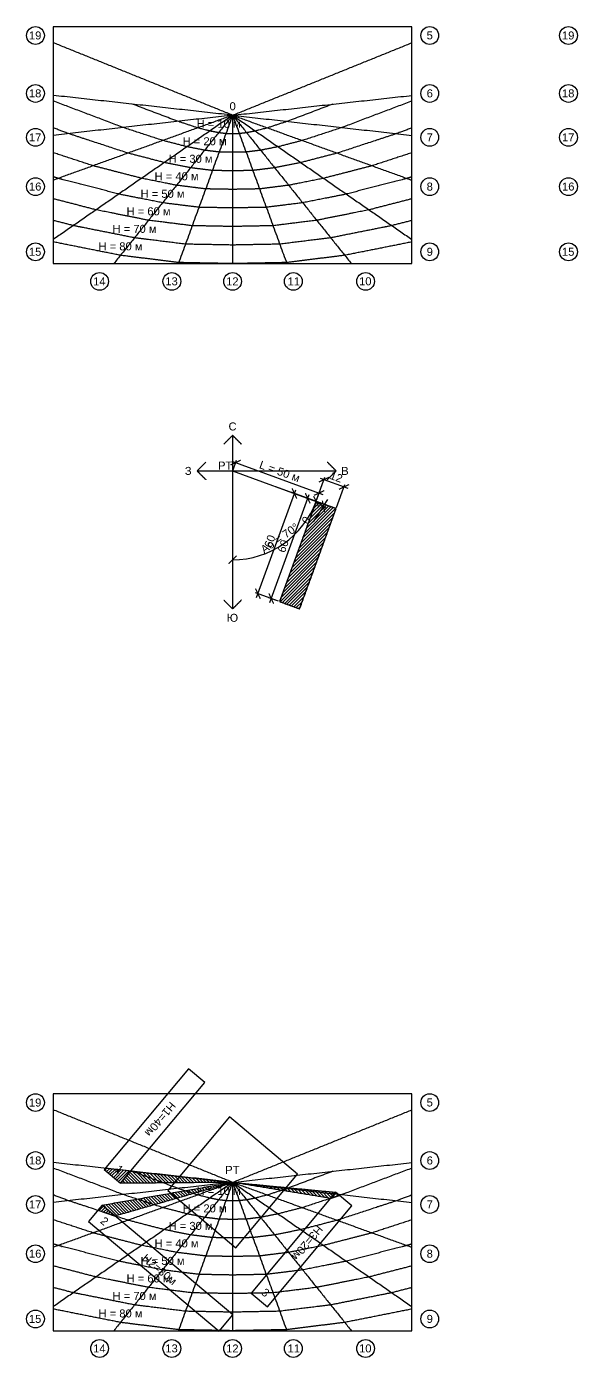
# Model space of a CAD drawing. Header units: metres. Extents: x -136 to 1605, y -2105 to 333.
# Drawn here: x -116 to 194, y -898 to -150 of the extents above; entities that cross this region are included whole.
import ezdxf

# ---------------------------------------------------------------- set-up
doc = ezdxf.new("R2010")
doc.units = ezdxf.units.M
doc.layers.add('118', color=7, linetype='Continuous', true_color=0x000000)
doc.styles.add('Meters Architectural', font='arial.ttf')
doc.dimstyles.new('Meters Architectural', dxfattribs={"dimscale": 1.5, "dimtxt": 3, "dimasz": 3, "dimexe": 1, "dimexo": 0.5, "dimgap": 1, "dimtad": 1, "dimtoh": 1, "dimdec": 0, "dimzin": 1, "dimdsep": 46, "dimtxsty": 'Meters Architectural', "dimblk": 'ARCHTICK', "dimcen": 3, "dimdle": 1.5, "dimadec": 0, "dimazin": 1, "dimtfac": 1, "dimtdec": 4, "dimtix": 1, "dimtofl": 0, "dimtmove": 1, "dimatfit": 3, "dimldrblk": 'OPEN90', "dimfxl": 1, "dimtolj": 1, "dimtzin": 1, "dimarcsym": 0})
pattern_1 = [(45, (-3e-14, 0), (-0.8838835, 0.8838835), [])]
pattern_2 = [(45, (3e-16, 0), (-0.8838835, 0.8838835), [])]

# ---------------------------------------------------------------- blocks, each defined once
blk = doc.blocks.new('_ArchTick')
at = {"color": 0, "linetype": 'ByBlock', "const_width": 0.15}
blk.add_lwpolyline([(-0.5, -0.5), (0.5, 0.5)], dxfattribs=at)
blk = doc.blocks.new('*D3')
at = {"layer": '118', "color": 0, "lineweight": -2}
for p, q in [((-0.4, -394.53), (50.81, -413.17)), ((0.26, -399.3), (2.22, -393.89)), ((47.24, -416.4), (49.21, -410.99))]:
    blk.add_line(p, q, dxfattribs=at)
at = {"layer": 'Defpoints', "color": 0}
for p in [(0, -400), (46.98, -417.1), (48.69, -412.4)]:
    blk.add_point(p, dxfattribs=at)
at = {"layer": '118', "color": 0, "lineweight": -2, "xscale": 4.5, "yscale": 4.5, "zscale": 4.5}
for p, rotation in [((1.71, -395.3), 160), ((48.69, -412.4), 340)]:
    blk.add_blockref('_ArchTick', p, dxfattribs=dict(at, rotation=rotation))
at = {"layer": '118', "color": 0, "insert": (26.5, -400.28), "char_height": 4.5, "attachment_point": 5, "rotation": 340, "style": 'Meters Architectural'}
blk.add_mtext('\\A1;L = 50 м', dxfattribs=at)
blk = doc.blocks.new('*D8')
at = {"layer": '118', "color": 0, "lineweight": -2}
for p, q in [((21, -473.89), (43.06, -413.28)), ((46.28, -416.84), (40.88, -414.88)), ((25.76, -473.23), (20.36, -471.26))]:
    blk.add_line(p, q, dxfattribs=at)
at = {"layer": 'Defpoints', "color": 0}
for p in [(42.29, -415.39), (46.98, -417.1), (26.46, -473.48)]:
    blk.add_point(p, dxfattribs=at)
at = {"layer": '118', "color": 0, "lineweight": -2, "xscale": 4.5, "yscale": 4.5, "zscale": 4.5}
for p, rotation in [((42.29, -415.39), 70), ((21.76, -471.77), 250)]:
    blk.add_blockref('_ArchTick', p, dxfattribs=dict(at, rotation=rotation))
at = {"layer": '118', "color": 0, "insert": (28.46, -442.28), "char_height": 4.5, "attachment_point": 5, "rotation": 70, "style": 'Meters Architectural'}
blk.add_mtext('\\A1;60', dxfattribs=at)
blk = doc.blocks.new('*D9')
at = {"layer": '118', "color": 0, "lineweight": -2}
for p, q in [((47.61, -417.52), (52.39, -420.71)), ((47.61, -417.52), (52.39, -420.71)), ((51.14, -419.87), (53.64, -416.13)), ((51.14, -419.87), (45.36, -428.55))]:
    blk.add_line(p, q, dxfattribs=at)
at = {"layer": 'Defpoints', "color": 0}
for p in [(46.98, -417.1), (46.98, -417.1), (51.14, -419.87)]:
    blk.add_point(p, dxfattribs=at)
at = {"layer": '118', "color": 0, "lineweight": -2, "xscale": 4.5, "yscale": 4.5, "zscale": 4.5}
for rotation in [236.3099324740203, 56.30993247402022]:
    blk.add_blockref('_ArchTick', (51.14, -419.87), dxfattribs=dict(at, rotation=rotation))
at = {"layer": '118', "color": 0, "insert": (41.35, -427.72), "char_height": 4.5, "attachment_point": 5, "rotation": 56.30993, "style": 'Meters Architectural'}
blk.add_mtext('\\A1;0', dxfattribs=at)
blk = doc.blocks.new('*D10')
at = {"layer": '118', "color": 0, "lineweight": -2}
for p, q in [((13.48, -471.15), (35.54, -410.54)), ((46.28, -416.84), (33.36, -412.14)), ((25.76, -473.23), (12.84, -468.52))]:
    blk.add_line(p, q, dxfattribs=at)
at = {"layer": 'Defpoints', "color": 0}
for p in [(34.77, -412.65), (46.98, -417.1), (26.46, -473.48)]:
    blk.add_point(p, dxfattribs=at)
at = {"layer": '118', "color": 0, "lineweight": -2, "xscale": 4.5, "yscale": 4.5, "zscale": 4.5}
for p, rotation in [((34.77, -412.65), 70), ((14.25, -469.04), 250)]:
    blk.add_blockref('_ArchTick', p, dxfattribs=dict(at, rotation=rotation))
at = {"layer": '118', "color": 0, "insert": (20.94, -439.55), "char_height": 4.5, "attachment_point": 5, "rotation": 70, "style": 'Meters Architectural'}
blk.add_mtext('\\A1;60', dxfattribs=at)
blk = doc.blocks.new('*D11')
at = {"layer": '118', "color": 0, "lineweight": -2}
for p, q in [((47.24, -416.4), (51.94, -403.48)), ((49.32, -404.12), (64.82, -409.76)), ((58.52, -420.5), (63.22, -407.58))]:
    blk.add_line(p, q, dxfattribs=at)
at = {"layer": 'Defpoints', "color": 0}
for p in [(62.71, -408.99), (46.98, -417.1), (58.26, -421.21)]:
    blk.add_point(p, dxfattribs=at)
at = {"layer": '118', "color": 0, "lineweight": -2, "xscale": 4.5, "yscale": 4.5, "zscale": 4.5}
for p, rotation in [((51.43, -404.89), 160), ((62.71, -408.99), 340)]:
    blk.add_blockref('_ArchTick', p, dxfattribs=dict(at, rotation=rotation))
at = {"layer": '118', "color": 0, "insert": (58.35, -403.4), "char_height": 4.5, "attachment_point": 5, "rotation": 340, "style": 'Meters Architectural'}
blk.add_mtext('\\A1;12', dxfattribs=at)
blk = doc.blocks.new('*D42')
at = {"layer": '118', "color": 0, "lineweight": -2}
for p, q in [((24.2, -408.81), (48.39, -417.61)), ((0, -425.75), (0, -451.5))]:
    blk.add_line(p, q, dxfattribs=at)
blk.add_arc((0, -400), 50, 270, 340, dxfattribs=at)
at = {"layer": 'Defpoints', "color": 0}
for p in [(0, -400), (0, -400), (23.49, -408.55), (0, -425), (19.8, -445.91)]:
    blk.add_point(p, dxfattribs=at)
at = {"layer": '118', "color": 0, "lineweight": -2, "xscale": 4.5, "yscale": 4.5, "zscale": 4.5}
for p, rotation in [((46.98, -417.1), 70.0000000000001), ((0, -450), 180)]:
    blk.add_blockref('_ArchTick', p, dxfattribs=dict(at, rotation=rotation))
at = {"layer": '118', "color": 0, "insert": (26.5, -437.85), "char_height": 4.5, "attachment_point": 5, "rotation": 35, "style": 'Meters Architectural'}
blk.add_mtext('Aо = 70°', dxfattribs=at)
blk = doc.blocks.new('_Open90')
at = {"color": 0, "linetype": 'ByBlock', "lineweight": -2}
for p, q in [((0, 0), (-1, 0)), ((-0.5, 0.5), (0, 0)), ((0, 0), (-0.5, -0.5))]:
    blk.add_line(p, q, dxfattribs=at)

msp = doc.modelspace()

# ---------------------------------------------------------------- hatches: boundary and pattern name
at = {"layer": '118', "true_color": 0xd671f5}
h = msp.add_hatch(dxfattribs=at)
h.set_pattern_fill('Hatch1', color=201, scale=10, angle=45, style=0, pattern_type=2)
h.set_pattern_definition([(45, (-9e-14, 2e-13), (-0.8838835, 0.8838835), [])])
h.paths.add_polyline_path([(46.98, -417.1), (26.46, -473.48), (37.74, -477.59), (58.26, -421.21)], flags=0)
h = msp.add_hatch(dxfattribs=at)
h.set_pattern_fill('Hatch1', color=201, scale=10, angle=45, style=0, pattern_type=2)
h.set_pattern_definition(pattern_2)
h.paths.add_polyline_path([(-57.35, -793.67), (-71.68, -792.09), (-72.32, -792.84), (-63.12, -800.55)], flags=0)
at = {"layer": '118', "true_color": 0xff6b6b, "extrusion": (0, 0, -1)}
h = msp.add_hatch(dxfattribs=at)
h.set_pattern_fill('Hatch1', color=11, scale=10, angle=45, style=0, pattern_type=2)
h.set_pattern_definition(pattern_1)
h.paths.add_polyline_path([(73.41, -812.81), (0, -800), (66.1, -818.94)], flags=0)
h = msp.add_hatch(dxfattribs=at)
h.set_pattern_fill('Hatch1', color=11, scale=10, angle=45, style=0, pattern_type=2)
h.set_pattern_definition(pattern_1)
h.paths.add_polyline_path([(63.12, -800.55), (57.35, -793.67), (0, -800)], flags=0)
h = msp.add_hatch(dxfattribs=at)
h.set_pattern_fill('Hatch1', color=11, scale=10, angle=45, style=0, pattern_type=2)
h.set_pattern_definition(pattern_1)
h.paths.add_polyline_path([(-57.98, -805.57), (-55.1, -809.01), (0, -800)], flags=0)
at = {"layer": '118', "true_color": 0xd671f5}
h = msp.add_hatch(dxfattribs=at)
h.set_pattern_fill('Hatch1', color=201, scale=10, angle=45, style=0, pattern_type=2)
h.set_pattern_definition(pattern_2)
h.paths.add_polyline_path([(55.1, -809.01), (60.12, -807.37), (57.98, -805.57)], flags=0)
h = msp.add_hatch(dxfattribs=at)
h.set_pattern_fill('Hatch1', color=201, scale=10, angle=45, style=0, pattern_type=2)
h.set_pattern_definition(pattern_2)
h.paths.add_polyline_path([(-73.41, -812.81), (-75.87, -815.74), (-66.1, -818.94)], flags=0)

# ---------------------------------------------------------------- linework, layer by layer
at = {"layer": '118'}
for p, q in [((0, -380), (0, -477.59)), ((-20, -400), (58.26, -400)), ((0, -400), (46.98, -417.1))]:
    msp.add_line(p, q, dxfattribs=at)
for points in [[(-100.95, -283.42), (100.95, -283.42), (100.95, -150.21), (-100.95, -150.21)], [(46.98, -417.1), (26.46, -473.48), (37.74, -477.59), (58.26, -421.21)], [(-72.32, -792.84), (-63.12, -800.55), (-15.56, -743.87), (-24.75, -736.15)], [(-100.95, -883.42), (100.95, -883.42), (100.95, -750.21), (-100.95, -750.21)], [(-36.51, -804.61), (1.8, -836.75), (36.51, -795.39), (-1.8, -763.25)], [(-57.35, -793.67), (-71.68, -792.09), (-72.32, -792.84), (-63.12, -800.55)], [(10.42, -862.26), (19.61, -869.98), (67.17, -813.29), (57.98, -805.57)], [(55.1, -809.01), (60.12, -807.37), (57.98, -805.57)], [(-81.12, -822), (-7.58, -883.71), (0.13, -874.52), (-73.41, -812.81)], [(-73.41, -812.81), (-75.87, -815.74), (-66.1, -818.94)]]:
    msp.add_lwpolyline(points, close=True, dxfattribs=at)
for centre in [(-110.95, -155.17), (110.95, -155.17), (189.05, -155.17), (-110.95, -187.75), (110.95, -187.75), (189.05, -187.75), (-110.95, -212.44), (110.95, -212.44), (189.05, -212.44), (-110.95, -240.16), (110.95, -240.16), (189.05, -240.16), (-110.95, -276.82), (110.95, -276.82), (189.05, -276.82), (-74.85, -293.42), (-34.19, -293.42), (0, -293.42), (34.19, -293.42), (74.85, -293.42), (-110.95, -755.17), (110.95, -755.17), (-110.95, -787.75), (110.95, -787.75), (-110.95, -812.44), (110.95, -812.44), (-110.95, -840.16), (110.95, -840.16), (-110.95, -876.82), (110.95, -876.82), (-74.85, -893.42), (-34.19, -893.42), (0, -893.42), (34.19, -893.42), (74.85, -893.42)]:
    msp.add_circle(centre, 5, dxfattribs=at)
for points in [[(0, -200), (-50.47, -179.61), (-100.95, -159.22)], [(0, -200), (50.47, -179.61), (100.95, -159.22)], [(0, -200), (-50.47, -194.43), (-100.95, -188.86)], [(0, -200), (50.47, -194.43), (100.95, -188.86)], [(0, -200), (-50.47, -205.66), (-100.95, -211.32)], [(0, -200), (-50.47, -218.27), (-100.95, -236.54)], [(0, -200), (-50.47, -234.95), (-100.95, -269.9)], [(0, -200), (-33.42, -241.71), (-66.83, -283.42)], [(0, -200), (-15.26, -241.71), (-30.53, -283.42)], [(0, -200), (0, -241.71), (0, -283.42)], [(0, -200), (15.26, -241.71), (30.53, -283.42)], [(0, -200), (33.42, -241.71), (66.83, -283.42)], [(0, -200), (50.47, -234.95), (100.95, -269.9)], [(0, -200), (50.47, -218.27), (100.95, -236.54)], [(0, -200), (50.47, -205.66), (100.95, -211.32)], [(0, -380), (-2.5, -382.5), (-5, -385)], [(0, -380), (2.5, -382.5), (5, -385)], [(-15, -395), (-17.5, -397.5), (-20, -400)], [(53.26, -395), (55.76, -397.5), (58.26, -400)], [(-20, -400), (-17.5, -402.5), (-15, -405)], [(58.26, -400), (55.76, -402.5), (53.26, -405)], [(46.98, -417.1), (36.72, -445.29), (26.46, -473.48)], [(58.26, -421.21), (52.62, -419.15), (46.98, -417.1)], [(37.74, -477.59), (48, -449.4), (58.26, -421.21)], [(-5, -472.59), (-2.5, -475.09), (0, -477.59)], [(5, -472.59), (2.5, -475.09), (0, -477.59)], [(26.46, -473.48), (32.1, -475.53), (37.74, -477.59)], [(0, -800), (-50.47, -779.61), (-100.95, -759.22)], [(0, -800), (50.47, -779.61), (100.95, -759.22)], [(0, -800), (-50.47, -794.43), (-100.95, -788.86)], [(0, -800), (50.47, -794.43), (100.95, -788.86)], [(0, -800), (-50.47, -805.66), (-100.95, -811.32)], [(0, -800), (-50.47, -818.27), (-100.95, -836.54)], [(0, -800), (-50.47, -834.95), (-100.95, -869.9)], [(-73.41, -812.81), (-36.7, -806.41), (0, -800)], [(0, -800), (-33.42, -841.71), (-66.83, -883.42)], [(0, -800), (-33.05, -809.47), (-66.1, -818.94)], [(-63.12, -800.55), (-60.24, -797.11), (-57.35, -793.67)], [(0, -800), (-31.56, -800.28), (-63.12, -800.55)], [(-57.35, -793.67), (-28.67, -796.83), (0, -800)], [(0, -800), (-15.26, -841.71), (-30.53, -883.42)], [(55.1, -809.01), (27.55, -804.51), (0, -800)], [(0, -800), (28.99, -802.79), (57.98, -805.57)], [(0, -800), (0, -841.71), (0, -883.42)], [(0, -800), (15.26, -841.71), (30.53, -883.42)], [(0, -800), (33.42, -841.71), (66.83, -883.42)], [(0, -800), (50.47, -834.95), (100.95, -869.9)], [(0, -800), (50.47, -818.27), (100.95, -836.54)], [(0, -800), (50.47, -805.66), (100.95, -811.32)], [(57.98, -805.57), (56.54, -807.29), (55.1, -809.01)], [(-66.1, -818.94), (-69.75, -815.88), (-73.41, -812.81)]]:
    msp.add_open_spline(points, degree=2, dxfattribs=at)
for points, knots in [([(100.95, -192.01), (81.24, -199.46), (61.54, -206.9), (50.39, -210.56), (39.25, -214.21), (32.43, -215.97), (25.61, -217.73), (20.69, -218.71), (15.78, -219.69), (11.68, -220.2), (7.58, -220.71), (3.79, -220.78), (0, -220.86), (-3.79, -220.78), (-7.58, -220.71), (-11.68, -220.2), (-15.78, -219.69), (-20.69, -218.71), (-25.61, -217.73), (-32.43, -215.97), (-39.25, -214.21), (-50.39, -210.56), (-61.54, -206.9), (-81.24, -199.46), (-100.95, -192.01)], [0.23034, 0.23034, 0.23034, 1, 1, 2, 2, 3, 3, 4, 4, 5, 5, 6, 6, 7, 7, 8, 8, 9, 9, 10, 10, 11, 11, 11.76966, 11.76966, 11.76966]), ([(56.37, -193.78), (43.57, -198.61), (30.77, -203.45), (25.2, -205.28), (19.63, -207.1), (16.22, -207.99), (12.81, -208.87), (10.35, -209.36), (7.89, -209.85), (5.84, -210.1), (3.79, -210.36), (1.9, -210.39), (0, -210.43), (-1.9, -210.39), (-3.79, -210.36), (-5.84, -210.1), (-7.89, -209.85), (-10.35, -209.36), (-12.81, -208.87), (-16.22, -207.99), (-19.63, -207.1), (-25.2, -205.28), (-30.77, -203.45), (-43.57, -198.61), (-56.37, -193.78)], [0, 0, 0, 1, 1, 2, 2, 3, 3, 4, 4, 5, 5, 6, 6, 7, 7, 8, 8, 9, 9, 10, 10, 11, 11, 12, 12, 12]), ([(100.95, -207.09), (96.62, -208.72), (92.3, -210.35), (75.59, -215.83), (58.88, -221.31), (48.65, -223.96), (38.42, -226.6), (31.04, -228.07), (23.67, -229.54), (17.52, -230.31), (11.37, -231.07), (5.69, -231.18), (0, -231.28), (-5.69, -231.18), (-11.37, -231.07), (-17.52, -230.31), (-23.67, -229.54), (-31.04, -228.07), (-38.42, -226.6), (-48.65, -223.96), (-58.88, -221.31), (-75.59, -215.83), (-92.3, -210.35), (-96.62, -208.72), (-100.95, -207.09)], [0.887472, 0.887472, 0.887472, 1, 1, 2, 2, 3, 3, 4, 4, 5, 5, 6, 6, 7, 7, 8, 8, 9, 9, 10, 10, 11, 11, 11.112528, 11.112528, 11.112528]), ([(100.95, -221.06), (89.72, -224.74), (78.5, -228.42), (64.86, -231.94), (51.22, -235.47), (41.39, -237.43), (31.55, -239.39), (23.36, -240.41), (15.16, -241.43), (7.58, -241.57), (0, -241.71), (-7.58, -241.57), (-15.16, -241.43), (-23.36, -240.41), (-31.55, -239.39), (-41.39, -237.43), (-51.22, -235.47), (-64.86, -231.94), (-78.5, -228.42), (-89.72, -224.74), (-100.95, -221.06)], [1.496409, 1.496409, 1.496409, 2, 2, 3, 3, 4, 4, 5, 5, 6, 6, 7, 7, 8, 8, 9, 9, 10, 10, 10.503591, 10.503591, 10.503591]), ([(100.95, -234.6), (99.54, -235.06), (98.13, -235.52), (81.08, -239.93), (64.03, -244.34), (51.74, -246.79), (39.44, -249.23), (29.2, -250.51), (18.95, -251.78), (9.48, -251.96), (0, -252.14), (-9.48, -251.96), (-18.95, -251.78), (-29.2, -250.51), (-39.44, -249.23), (-51.74, -246.79), (-64.03, -244.34), (-81.08, -239.93), (-98.13, -235.52), (-99.54, -235.06), (-100.95, -234.6)], [1.949394, 1.949394, 1.949394, 2, 2, 3, 3, 4, 4, 5, 5, 6, 6, 7, 7, 8, 8, 9, 9, 10, 10, 10.050606, 10.050606, 10.050606]), ([(100.95, -246.97), (88.89, -250.09), (76.84, -253.2), (62.08, -256.14), (47.33, -259.08), (35.04, -260.61), (22.74, -262.14), (11.37, -262.35), (0, -262.57), (-11.37, -262.35), (-22.74, -262.14), (-35.04, -260.61), (-47.33, -259.08), (-62.08, -256.14), (-76.84, -253.2), (-88.89, -250.09), (-100.95, -246.97)], [2.410756, 2.410756, 2.410756, 3, 3, 4, 4, 5, 5, 6, 6, 7, 7, 8, 8, 9, 9, 9.589244, 9.589244, 9.589244]), ([(100.95, -259.15), (95.29, -260.61), (89.64, -262.07), (72.43, -265.5), (55.22, -268.93), (40.88, -270.71), (26.53, -272.5), (13.27, -272.75), (0, -273), (-13.27, -272.75), (-26.53, -272.5), (-40.88, -270.71), (-55.22, -268.93), (-72.43, -265.5), (-89.64, -262.07), (-95.29, -260.61), (-100.95, -259.15)], [2.763218, 2.763218, 2.763218, 3, 3, 4, 4, 5, 5, 6, 6, 7, 7, 8, 8, 9, 9, 9.236782, 9.236782, 9.236782]), ([(0, -283.42), (-15.16, -283.14), (-30.32, -282.85), (-46.71, -280.81), (-63.11, -278.77), (-82.03, -275.01), (-100.95, -271.24)], [6, 6, 6, 7, 7, 8, 8, 8.961778, 8.961778, 8.961778]), ([(100.95, -271.24), (82.03, -275.01), (63.11, -278.77), (46.71, -280.81), (30.32, -282.85), (15.16, -283.14), (0, -283.42)], [3.038222, 3.038222, 3.038222, 4, 4, 5, 5, 6, 6, 6]), ([(100.95, -792.01), (81.24, -799.46), (61.54, -806.9), (50.39, -810.56), (39.25, -814.21), (32.43, -815.97), (25.61, -817.73), (20.69, -818.71), (15.78, -819.69), (11.68, -820.2), (7.58, -820.71), (3.79, -820.78), (0, -820.86), (-3.79, -820.78), (-7.58, -820.71), (-11.68, -820.2), (-15.78, -819.69), (-20.69, -818.71), (-25.61, -817.73), (-32.43, -815.97), (-39.25, -814.21), (-50.39, -810.56), (-61.54, -806.9), (-81.24, -799.46), (-100.95, -792.01)], [0.23034, 0.23034, 0.23034, 1, 1, 2, 2, 3, 3, 4, 4, 5, 5, 6, 6, 7, 7, 8, 8, 9, 9, 10, 10, 11, 11, 11.76966, 11.76966, 11.76966]), ([(56.37, -793.78), (43.57, -798.61), (30.77, -803.45), (25.2, -805.28), (19.63, -807.1), (16.22, -807.99), (12.81, -808.87), (10.35, -809.36), (7.89, -809.85), (5.84, -810.1), (3.79, -810.36), (1.9, -810.39), (0, -810.43), (-1.9, -810.39), (-3.79, -810.36), (-5.84, -810.1), (-7.89, -809.85), (-10.35, -809.36), (-12.81, -808.87), (-16.22, -807.99), (-19.63, -807.1), (-25.2, -805.28), (-30.77, -803.45), (-43.57, -798.61), (-56.37, -793.78)], [0, 0, 0, 1, 1, 2, 2, 3, 3, 4, 4, 5, 5, 6, 6, 7, 7, 8, 8, 9, 9, 10, 10, 11, 11, 12, 12, 12]), ([(100.95, -807.09), (96.62, -808.72), (92.3, -810.35), (75.59, -815.83), (58.88, -821.31), (48.65, -823.96), (38.42, -826.6), (31.04, -828.07), (23.67, -829.54), (17.52, -830.31), (11.37, -831.07), (5.69, -831.18), (0, -831.28), (-5.69, -831.18), (-11.37, -831.07), (-17.52, -830.31), (-23.67, -829.54), (-31.04, -828.07), (-38.42, -826.6), (-48.65, -823.96), (-58.88, -821.31), (-75.59, -815.83), (-92.3, -810.35), (-96.62, -808.72), (-100.95, -807.09)], [0.887472, 0.887472, 0.887472, 1, 1, 2, 2, 3, 3, 4, 4, 5, 5, 6, 6, 7, 7, 8, 8, 9, 9, 10, 10, 11, 11, 11.112528, 11.112528, 11.112528]), ([(100.95, -821.06), (89.72, -824.74), (78.5, -828.42), (64.86, -831.94), (51.22, -835.47), (41.39, -837.43), (31.55, -839.39), (23.36, -840.41), (15.16, -841.43), (7.58, -841.57), (0, -841.71), (-7.58, -841.57), (-15.16, -841.43), (-23.36, -840.41), (-31.55, -839.39), (-41.39, -837.43), (-51.22, -835.47), (-64.86, -831.94), (-78.5, -828.42), (-89.72, -824.74), (-100.95, -821.06)], [1.496409, 1.496409, 1.496409, 2, 2, 3, 3, 4, 4, 5, 5, 6, 6, 7, 7, 8, 8, 9, 9, 10, 10, 10.503591, 10.503591, 10.503591]), ([(100.95, -834.6), (99.54, -835.06), (98.13, -835.52), (81.08, -839.93), (64.03, -844.34), (51.74, -846.79), (39.44, -849.23), (29.2, -850.51), (18.95, -851.78), (9.48, -851.96), (0, -852.14), (-9.48, -851.96), (-18.95, -851.78), (-29.2, -850.51), (-39.44, -849.23), (-51.74, -846.79), (-64.03, -844.34), (-81.08, -839.93), (-98.13, -835.52), (-99.54, -835.06), (-100.95, -834.6)], [1.949394, 1.949394, 1.949394, 2, 2, 3, 3, 4, 4, 5, 5, 6, 6, 7, 7, 8, 8, 9, 9, 10, 10, 10.050606, 10.050606, 10.050606]), ([(100.95, -846.97), (88.89, -850.09), (76.84, -853.2), (62.08, -856.14), (47.33, -859.08), (35.04, -860.61), (22.74, -862.14), (11.37, -862.35), (0, -862.57), (-11.37, -862.35), (-22.74, -862.14), (-35.04, -860.61), (-47.33, -859.08), (-62.08, -856.14), (-76.84, -853.2), (-88.89, -850.09), (-100.95, -846.97)], [2.410756, 2.410756, 2.410756, 3, 3, 4, 4, 5, 5, 6, 6, 7, 7, 8, 8, 9, 9, 9.589244, 9.589244, 9.589244]), ([(100.95, -859.15), (95.29, -860.61), (89.64, -862.07), (72.43, -865.5), (55.22, -868.93), (40.88, -870.71), (26.53, -872.5), (13.27, -872.75), (0, -873), (-13.27, -872.75), (-26.53, -872.5), (-40.88, -870.71), (-55.22, -868.93), (-72.43, -865.5), (-89.64, -862.07), (-95.29, -860.61), (-100.95, -859.15)], [2.763218, 2.763218, 2.763218, 3, 3, 4, 4, 5, 5, 6, 6, 7, 7, 8, 8, 9, 9, 9.236782, 9.236782, 9.236782]), ([(0, -883.42), (-15.16, -883.14), (-30.32, -882.85), (-46.71, -880.81), (-63.11, -878.77), (-82.03, -875.01), (-100.95, -871.24)], [6, 6, 6, 7, 7, 8, 8, 8.961778, 8.961778, 8.961778]), ([(100.95, -871.24), (82.03, -875.01), (63.11, -878.77), (46.71, -880.81), (30.32, -882.85), (15.16, -883.14), (0, -883.42)], [3.038222, 3.038222, 3.038222, 4, 4, 5, 5, 6, 6, 6])]:
    msp.add_open_spline(points, degree=2, knots=knots, dxfattribs=at)

# ---------------------------------------------------------------- texts
at = {"layer": '118', "char_height": 4.5, "attachment_point": 1, "style": 'Meters Architectural'}
for s, insert, width in [('19', (-114.63, -152.88), 22.4022), ('5', (109.2, -152.84), 15.5054), ('19', (185.37, -152.88), 22.4022), ('18', (-114.63, -185.45), 22.4022), ('6', (109.23, -185.45), 15.4076), ('18', (185.37, -185.45), 22.4022), ('0', (-1.72, -192.7), 15.4076), ('H = 10 м', (-20.25, -202.55), 57.4728), ('17', (-114.61, -210.19), 22.3533), ('H = 20 м', (-28.14, -212.39), 57.4728), ('7', (109.2, -210.16), 15.4076), ('17', (185.39, -210.19), 22.3533), ('H = 30 м', (-36.03, -222.24), 57.4728), ('16', (-114.61, -237.86), 22.3533), ('H = 40 м', (-43.92, -232.09), 57.4728), ('8', (109.21, -237.86), 15.4565), ('16', (185.39, -237.86), 22.3533), ('H = 50 м', (-51.81, -241.93), 57.4728), ('H = 60 м', (-59.69, -251.78), 57.4728), ('H = 70 м', (-67.58, -261.63), 57.4728), ('15', (-114.64, -274.52), 22.4511), ('H = 80 м', (-75.47, -271.47), 57.4728), ('9', (109.21, -274.52), 15.4565), ('15', (185.36, -274.52), 22.4511), ('14', (-78.5, -291.17), 22.3043), ('13', (-37.86, -291.12), 22.3533), ('12', (-3.64, -291.17), 22.2554), ('11', (30.95, -291.17), 20.6413), ('10', (71.18, -291.12), 22.3533), ('С', (-2.29, -372.74), 17.5598), ('РТ', (-8.18, -394.75), 24.7989), ('З', (-26.88, -397.74), 16.0924), ('В', (61.11, -397.75), 16.7283), ('Ю', (-3.25, -480.32), 21.0326), ('19', (-114.63, -752.88), 22.4022), ('5', (109.2, -752.84), 15.5054), ('18', (-114.63, -785.45), 22.4022), ('6', (109.23, -785.45), 15.4076), ('РТ', (-4.18, -790.75), 24.7989), ('H = 10 м', (-20.25, -802.55), 57.4728), ('17', (-114.61, -810.19), 22.3533), ('H = 20 м', (-28.14, -812.39), 57.4728), ('7', (109.2, -810.16), 15.4076), ('H = 30 м', (-36.03, -822.24), 57.4728), ('16', (-114.61, -837.86), 22.3533), ('H = 40 м', (-43.92, -832.09), 57.4728), ('8', (109.21, -837.86), 15.4565), ('H = 50 м', (-51.81, -841.93), 57.4728), ('H = 60 м', (-59.69, -851.78), 57.4728), ('H = 70 м', (-67.58, -861.63), 57.4728), ('15', (-114.64, -874.52), 22.4511), ('H = 80 м', (-75.47, -871.47), 57.4728), ('9', (109.21, -874.52), 15.4565), ('14', (-78.5, -891.17), 22.3043), ('13', (-37.86, -891.12), 22.3533), ('12', (-3.64, -891.17), 22.2554), ('11', (30.95, -891.17), 20.6413), ('10', (71.18, -891.12), 22.3533)]:
    msp.add_mtext(s, dxfattribs=dict(at, insert=insert, width=width))
for s, insert, width, rotation in [('H1=40м', (-31.57, -757.2), 54, 230), ('1', (-63.66, -789.77), 13.6957, 320), ('2', (-72, -818.97), 15.3098, 320), ('H3=20м', (51.16, -826.62), 54, 230), ('H2=30м', (-48.47, -839.88), 54, 320), ('3', (18.63, -859.16), 15.4076, 320)]:
    msp.add_mtext(s, dxfattribs=dict(at, insert=insert, width=width, rotation=rotation))

# ---------------------------------------------------------------- dimensions: what is measured, and where the dimension line sits
at = {"layer": '118'}
dim = msp.add_linear_dim(base=(48.69, -412.4), p1=(0, -400), p2=(46.98, -417.1), angle=340, text='L = 50 м', dimstyle='Meters Architectural', override={"dimscale": 1.5, "dimtxt": 3, "dimasz": 3, "dimexe": 1, "dimexo": 0.5, "dimgap": 1, "dimtad": 1, "dimtih": 0, "dimtoh": 0, "dimdec": 0, "dimlfac": 1, "dimzin": 1, "dimtxsty": 'Meters Architectural', "dimblk": 'ArchTick', "dimsah": 0, "dimcen": 3, "dimdle": 1.5, "dimazin": 1, "dimtix": 0, "dimtmove": 0, "dimtzin": 1}, dxfattribs=at)
dim.commit()
dim.dimension.update_dxf_attribs({"geometry": '*D3', "text_midpoint": (26.5, -400.28)})
dim = msp.add_angular_dim_2l(base=(19.8, -445.91), line1=((0, -425), (0, -400)), line2=((0, -400), (23.49, -408.55)), text='Aо = 70°', dimstyle='Meters Architectural', override={"dimtad": 1, "dimtxsty": 'Meters Architectural', "dimblk": 'ArchTick', "dimsah": 0}, dxfattribs=at)
dim.commit()
dim.dimension.update_dxf_attribs({"geometry": '*D42', "text_midpoint": (26.5, -437.85)})
for base, p1, p2, angle, picture, middle in [((62.71, -408.99), (46.98, -417.1), (58.26, -421.21), 340, '*D11', (58.35, -403.4)), ((34.77, -412.65), (26.46, -473.48), (46.98, -417.1), 70, '*D10', (20.94, -439.55)), ((42.29, -415.39), (26.46, -473.48), (46.98, -417.1), 70, '*D8', (28.46, -442.28)), ((51.14488251, -419.87450815), (46.98463104, -417.10100717), (46.98463104, -417.10100717), 236.30993247, '*D9', (41.34853036, -427.72344659))]:
    dim = msp.add_linear_dim(base=base, p1=p1, p2=p2, angle=angle, dimstyle='Meters Architectural', override={"dimscale": 1.5, "dimtxt": 3, "dimasz": 3, "dimexe": 1, "dimexo": 0.5, "dimgap": 1, "dimtad": 1, "dimtih": 0, "dimtoh": 0, "dimdec": 0, "dimlfac": 1, "dimzin": 1, "dimtxsty": 'Meters Architectural', "dimblk": 'ArchTick', "dimsah": 0, "dimcen": 3, "dimdle": 1.5, "dimazin": 1, "dimtix": 0, "dimtmove": 0, "dimtzin": 1}, dxfattribs=at)
    dim.commit()
    dim.dimension.update_dxf_attribs({"geometry": picture, "text_midpoint": middle})

doc.saveas('drawing.dxf')
